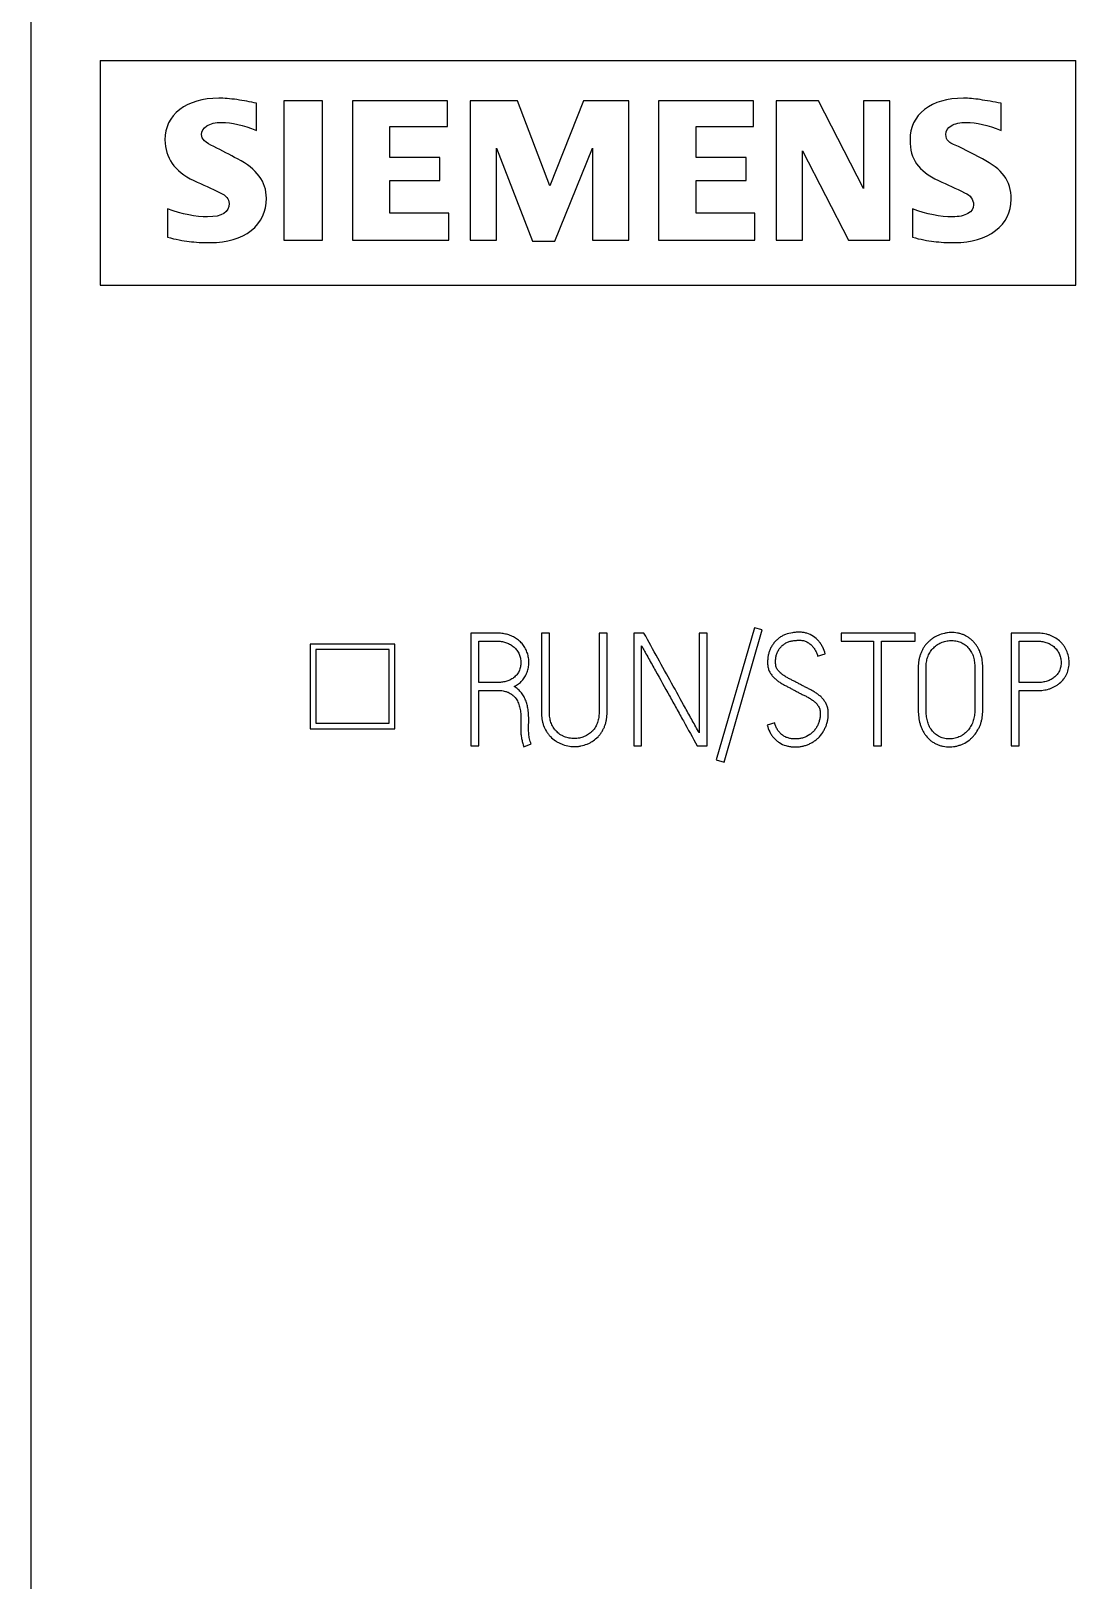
# Model space of a CAD drawing. Extents: x 0 to 420, y 0 to 297.
# Drawn here: x 91.15 to 109.68, y 183.65 to 211.12 of the extents above; entities that cross this region are included whole.
import ezdxf

# ---------------------------------------------------------------- set-up
doc = ezdxf.new("R2010")
doc.units = 0
doc.header["$LTSCALE"] = 23.1
doc.layers.add('10000_FRONT', color=7, linetype='CONTINUOUS')
doc.layers.add('10500_FRONT_LABELING', color=7, linetype='CONTINUOUS')

msp = doc.modelspace()

# ---------------------------------------------------------------- linework, layer by layer
at = {"layer": '10000_FRONT', "color": 7, "linetype": 'CONTINUOUS'}
for p, q in [((91.15, 235.74), (91.15, 145.74)), ((92.376, 210.595), (92.376, 206.61)), ((92.376, 210.595), (109.676, 210.595)), ((109.676, 206.61), (109.676, 210.595)), ((92.376, 206.61), (109.676, 206.61)), ((96.1, 200.248), (96.1, 198.747)), ((97.6, 200.248), (96.1, 200.248)), ((97.6, 198.747), (97.6, 200.248)), ((96.2, 200.148), (96.2, 198.847)), ((97.5, 200.148), (96.2, 200.148)), ((97.5, 198.847), (97.5, 200.148)), ((96.2, 198.847), (97.5, 198.847)), ((96.1, 198.747), (97.6, 198.747))]:
    msp.add_line(p, q, dxfattribs=at)
at = {"layer": '10500_FRONT_LABELING', "color": 7, "linetype": 'CONTINUOUS'}
for p, q in [((95.147, 209.354), (95.147, 209.834)), ((95.632, 209.879), (95.632, 207.41)), ((96.32, 209.879), (95.632, 209.879)), ((96.32, 207.41), (96.32, 209.879)), ((96.852, 209.879), (96.852, 207.41)), ((98.535, 209.879), (96.852, 209.879)), ((98.535, 209.422), (98.535, 209.879)), ((98.936, 209.879), (98.936, 207.41)), ((99.775, 209.879), (98.936, 209.879)), ((100.348, 208.368), (99.775, 209.879)), ((100.948, 209.879), (100.348, 208.368)), ((101.746, 209.879), (100.948, 209.879)), ((101.746, 207.41), (101.746, 209.879)), ((102.277, 209.879), (102.277, 207.41)), ((103.961, 209.879), (102.277, 209.879)), ((103.961, 209.422), (103.961, 209.879)), ((104.362, 209.879), (104.362, 207.41)), ((105.112, 209.879), (104.362, 209.879)), ((105.91, 208.323), (105.112, 209.879)), ((105.91, 209.879), (105.91, 208.323)), ((106.374, 209.879), (105.91, 209.879)), ((106.374, 207.41), (106.374, 209.879)), ((108.349, 209.354), (108.349, 209.834)), ((97.514, 208.875), (97.514, 209.422)), ((97.514, 209.422), (98.535, 209.422)), ((102.944, 208.875), (102.944, 209.422)), ((102.944, 209.422), (103.961, 209.422)), ((99.4, 207.41), (99.4, 209.039)), ((99.4, 209.039), (100.042, 207.387)), ((100.437, 207.387), (101.104, 209.039)), ((101.104, 209.039), (101.104, 207.41)), ((104.826, 207.41), (104.826, 208.994)), ((104.826, 208.994), (105.644, 207.41)), ((108.016, 208.847), (107.593, 209.067)), ((98.399, 208.875), (97.514, 208.875)), ((98.399, 208.464), (98.399, 208.875)), ((103.831, 208.875), (102.944, 208.875)), ((103.831, 208.464), (103.831, 208.875)), ((97.514, 207.889), (97.514, 208.464)), ((97.514, 208.464), (98.399, 208.464)), ((102.944, 207.889), (102.944, 208.464)), ((102.944, 208.464), (103.831, 208.464)), ((93.573, 207.962), (93.573, 207.46)), ((106.775, 207.962), (106.775, 207.46)), ((98.556, 207.889), (97.514, 207.889)), ((98.556, 207.41), (98.556, 207.889)), ((103.982, 207.889), (102.944, 207.889)), ((103.982, 207.41), (103.982, 207.889)), ((95.632, 207.41), (96.32, 207.41)), ((96.852, 207.41), (98.556, 207.41)), ((98.936, 207.41), (99.4, 207.41)), ((100.042, 207.387), (100.437, 207.387)), ((101.104, 207.41), (101.746, 207.41)), ((102.277, 207.41), (103.982, 207.41)), ((104.362, 207.41), (104.826, 207.41)), ((105.644, 207.41), (106.374, 207.41)), ((103.974, 200.537), (103.3, 198.194)), ((103.436, 198.155), (104.11, 200.499)), ((104.11, 200.499), (103.974, 200.537)), ((98.95, 200.44), (98.95, 198.44)), ((99.411, 200.44), (98.95, 200.44)), ((99.092, 199.567), (99.092, 200.299)), ((99.092, 200.299), (99.411, 200.299)), ((100.2, 200.443), (100.2, 199.034)), ((100.342, 200.443), (100.2, 200.443)), ((100.342, 199.034), (100.342, 200.443)), ((101.221, 200.443), (101.221, 199.034)), ((101.363, 200.443), (101.221, 200.443)), ((101.363, 199.034), (101.363, 200.443)), ((101.837, 200.44), (101.837, 198.44)), ((102.017, 200.44), (101.837, 200.44)), ((101.976, 198.44), (101.976, 200.216)), ((102.997, 200.44), (102.997, 198.671)), ((103.138, 200.44), (102.997, 200.44)), ((103.138, 198.44), (103.138, 200.44)), ((105.515, 200.438), (105.515, 200.296)), ((106.822, 200.438), (105.515, 200.438)), ((105.515, 200.296), (106.087, 200.296)), ((106.087, 200.296), (106.087, 198.44)), ((106.228, 198.44), (106.228, 200.296)), ((106.228, 200.296), (106.822, 200.296)), ((106.822, 200.296), (106.822, 200.438)), ((108.528, 200.44), (108.528, 198.44)), ((108.989, 200.44), (108.528, 200.44)), ((108.67, 199.564), (108.67, 200.299)), ((108.67, 200.299), (108.989, 200.299)), ((105.096, 200.035), (105.232, 200.074)), ((106.88, 199.836), (106.88, 199.073)), ((107.019, 199.073), (107.019, 199.836)), ((107.882, 199.836), (107.882, 199.073)), ((108.023, 199.073), (108.023, 199.836)), ((99.433, 199.567), (99.092, 199.567)), ((99.092, 198.44), (99.092, 199.425)), ((99.092, 199.425), (99.428, 199.425)), ((108.989, 199.564), (108.67, 199.564)), ((108.67, 198.44), (108.67, 199.422)), ((108.67, 199.422), (108.989, 199.422)), ((99.835, 198.926), (99.835, 198.751)), ((99.974, 198.843), (99.974, 198.898)), ((104.336, 198.848), (104.2, 198.809)), ((99.835, 198.751), (99.833, 198.726)), ((98.95, 198.44), (99.092, 198.44)), ((99.888, 198.427), (100.018, 198.476)), ((101.837, 198.44), (101.976, 198.44)), ((102.963, 198.44), (103.138, 198.44)), ((106.087, 198.44), (106.228, 198.44)), ((108.528, 198.44), (108.67, 198.44)), ((103.3, 198.194), (103.436, 198.155))]:
    msp.add_line(p, q, dxfattribs=at)
for points, knots in [([(94.801, 209.899), (94.681, 209.916), (94.574, 209.924), (94.192, 209.924), (93.961, 209.857), (93.613, 209.586), (93.526, 209.407), (93.526, 209.028), (93.569, 208.889), (93.735, 208.648), (93.864, 208.547), (94.037, 208.464)], [0, 0, 0, 0, 0.087042, 0.087042, 0.353828, 0.353828, 0.619885, 0.619885, 0.809501, 0.809501, 1, 1, 1, 1]), ([(107.979, 209.899), (107.871, 209.916), (107.773, 209.924), (107.393, 209.924), (107.164, 209.858), (106.819, 209.591), (106.734, 209.411), (106.734, 209.013), (106.772, 208.871), (106.929, 208.649), (107.058, 208.551), (107.239, 208.464)], [0, 0, 0, 0, 0.081455, 0.081455, 0.340194, 0.340194, 0.600254, 0.600254, 0.8003, 0.8003, 1, 1, 1, 1]), ([(94.391, 209.067), (94.246, 209.131), (94.173, 209.203), (94.173, 209.341), (94.205, 209.392), (94.333, 209.475), (94.42, 209.496), (94.707, 209.496), (94.914, 209.449), (95.147, 209.354)], [0, 0, 0, 0, 0.261575, 0.261575, 0.462575, 0.462575, 0.663575, 0.663575, 1, 1, 1, 1]), ([(107.414, 209.16), (107.384, 209.188), (107.37, 209.229), (107.37, 209.345), (107.402, 209.397), (107.53, 209.476), (107.618, 209.496), (107.91, 209.496), (108.116, 209.449), (108.349, 209.354)], [0, 0, 0, 0, 0.182565, 0.182565, 0.408598, 0.408598, 0.634631, 0.634631, 1, 1, 1, 1]), ([(93.573, 207.46), (93.716, 207.422), (93.842, 207.397), (94.065, 207.371), (94.19, 207.364), (94.631, 207.364), (94.872, 207.435), (95.234, 207.721), (95.324, 207.913), (95.324, 208.443), (95.153, 208.671), (94.673, 208.921), (94.532, 208.994), (94.391, 209.067)], [0, 0, 0, 0, 0.100187, 0.100187, 0.199698, 0.199698, 0.416215, 0.416215, 0.632733, 0.632733, 0.892257, 0.892257, 1, 1, 1, 1]), ([(106.775, 207.46), (106.918, 207.422), (107.045, 207.397), (107.267, 207.371), (107.39, 207.364), (107.825, 207.364), (108.066, 207.436), (108.435, 207.721), (108.526, 207.905), (108.526, 208.297), (108.485, 208.435), (108.318, 208.661), (108.19, 208.761), (108.016, 208.847)], [0, 0, 0, 0, 0.10411, 0.10411, 0.207517, 0.207517, 0.43653, 0.43653, 0.666137, 0.666137, 0.833734, 0.833734, 1, 1, 1, 1]), ([(94.037, 208.464), (94.193, 208.393), (94.35, 208.322), (94.61, 208.201), (94.662, 208.137), (94.662, 207.9), (94.536, 207.821), (94.07, 207.821), (93.834, 207.868), (93.573, 207.962)], [0, 0, 0, 0, 0.242389, 0.242389, 0.405121, 0.405121, 0.728891, 0.728891, 1, 1, 1, 1]), ([(107.239, 208.464), (107.394, 208.393), (107.548, 208.321), (107.807, 208.201), (107.859, 208.129), (107.859, 207.971), (107.826, 207.919), (107.694, 207.841), (107.602, 207.821), (107.272, 207.821), (107.036, 207.868), (106.775, 207.962)], [0, 0, 0, 0, 0.287648, 0.287648, 0.482601, 0.482601, 0.61717, 0.61717, 0.753642, 0.753642, 1, 1, 1, 1]), ([(99.719, 199.494), (99.745, 199.508), (99.769, 199.523), (99.804, 199.549), (99.815, 199.558), (99.836, 199.577), (99.847, 199.588), (99.876, 199.62), (99.893, 199.643), (99.915, 199.68), (99.921, 199.693), (99.934, 199.719), (99.939, 199.733), (99.955, 199.773), (99.962, 199.801), (99.971, 199.843), (99.973, 199.858), (99.976, 199.887), (99.977, 199.901), (99.977, 199.944), (99.975, 199.973), (99.968, 200.015), (99.966, 200.03), (99.959, 200.058), (99.955, 200.072), (99.941, 200.113), (99.93, 200.139), (99.91, 200.177), (99.902, 200.19), (99.887, 200.214), (99.878, 200.226), (99.852, 200.26), (99.832, 200.281), (99.8, 200.31), (99.789, 200.319), (99.766, 200.337), (99.754, 200.345), (99.717, 200.368), (99.691, 200.381), (99.652, 200.398), (99.638, 200.403), (99.61, 200.413), (99.569, 200.425), (99.526, 200.432), (99.469, 200.439), (99.44, 200.44), (99.411, 200.44)], [0, 0, 0, 0, 0.0625, 0.0625, 0.09375, 0.09375, 0.125, 0.125, 0.1875, 0.1875, 0.21875, 0.21875, 0.25, 0.25, 0.3125, 0.3125, 0.34375, 0.34375, 0.375, 0.375, 0.4375, 0.4375, 0.46875, 0.46875, 0.5, 0.5, 0.5625, 0.5625, 0.59375, 0.59375, 0.625, 0.625, 0.6875, 0.6875, 0.71875, 0.71875, 0.75, 0.75, 0.8125, 0.8125, 0.84375, 0.84375, 0.875, 0.9375, 0.9375, 1, 1, 1, 1]), ([(99.411, 200.299), (99.437, 200.299), (99.462, 200.297), (99.513, 200.291), (99.538, 200.285), (99.588, 200.269), (99.612, 200.259), (99.657, 200.235), (99.678, 200.222), (99.709, 200.198), (99.719, 200.189), (99.737, 200.171), (99.755, 200.152), (99.77, 200.132), (99.784, 200.11), (99.791, 200.099), (99.808, 200.064), (99.817, 200.04), (99.826, 200.002), (99.829, 199.989), (99.833, 199.964), (99.834, 199.951), (99.835, 199.926), (99.835, 199.913), (99.834, 199.887), (99.832, 199.874), (99.826, 199.836), (99.819, 199.811), (99.805, 199.775), (99.8, 199.763), (99.788, 199.74), (99.781, 199.729), (99.758, 199.698), (99.741, 199.679), (99.702, 199.645), (99.68, 199.631), (99.646, 199.612), (99.634, 199.606), (99.611, 199.596), (99.598, 199.592), (99.562, 199.58), (99.536, 199.575), (99.485, 199.568), (99.459, 199.567), (99.433, 199.567)], [0, 0, 0, 0, 0.0625, 0.0625, 0.125, 0.125, 0.1875, 0.1875, 0.25, 0.25, 0.28125, 0.28125, 0.3125, 0.34375, 0.34375, 0.375, 0.375, 0.4375, 0.4375, 0.46875, 0.46875, 0.5, 0.5, 0.53125, 0.53125, 0.5625, 0.5625, 0.625, 0.625, 0.65625, 0.65625, 0.6875, 0.6875, 0.75, 0.75, 0.8125, 0.8125, 0.84375, 0.84375, 0.875, 0.875, 0.9375, 0.9375, 1, 1, 1, 1]), ([(101.976, 200.216), (101.985, 200.197), (101.995, 200.178), (102.016, 200.141), (102.026, 200.123), (102.057, 200.067), (102.078, 200.03), (102.14, 199.92), (102.181, 199.846), (102.305, 199.624), (102.386, 199.476), (102.49, 199.291), (102.511, 199.254), (102.552, 199.18), (102.572, 199.143), (102.634, 199.032), (102.675, 198.958), (102.799, 198.736), (102.881, 198.588), (102.963, 198.44)], [0, 0, 0, 0, 0.03125, 0.03125, 0.0625, 0.0625, 0.125, 0.125, 0.25, 0.25, 0.5, 0.5, 0.5625, 0.5625, 0.625, 0.625, 0.75, 0.75, 1, 1, 1, 1]), ([(102.997, 198.671), (102.977, 198.708), (102.956, 198.745), (102.915, 198.818), (102.895, 198.855), (102.833, 198.966), (102.792, 199.039), (102.669, 199.26), (102.588, 199.408), (102.424, 199.702), (102.343, 199.85), (102.18, 200.145), (102.099, 200.293), (102.017, 200.44)], [0, 0, 0, 0, 0.0625, 0.0625, 0.125, 0.125, 0.25, 0.25, 0.5, 0.5, 0.75, 0.75, 1, 1, 1, 1]), ([(104.2, 198.809), (104.213, 198.768), (104.228, 198.728), (104.257, 198.671), (104.268, 198.652), (104.286, 198.625), (104.292, 198.616), (104.305, 198.599), (104.312, 198.591), (104.333, 198.567), (104.348, 198.552), (104.373, 198.531), (104.381, 198.524), (104.399, 198.511), (104.408, 198.505), (104.453, 198.476), (104.492, 198.458), (104.544, 198.443), (104.555, 198.44), (104.576, 198.436), (104.586, 198.434), (104.618, 198.428), (104.64, 198.426), (104.682, 198.424), (104.704, 198.423), (104.736, 198.425), (104.747, 198.425), (104.768, 198.427), (104.779, 198.428), (104.811, 198.433), (104.832, 198.437), (104.873, 198.447), (104.894, 198.454), (104.924, 198.466), (104.934, 198.47), (104.953, 198.479), (104.963, 198.484), (104.992, 198.499), (105.01, 198.51), (105.046, 198.533), (105.063, 198.546), (105.088, 198.567), (105.096, 198.574), (105.112, 198.589), (105.119, 198.597), (105.156, 198.636), (105.181, 198.67), (105.208, 198.717), (105.214, 198.727), (105.223, 198.746), (105.228, 198.756), (105.241, 198.785), (105.249, 198.805), (105.262, 198.846), (105.268, 198.867), (105.274, 198.898), (105.276, 198.909), (105.28, 198.93), (105.281, 198.941), (105.284, 198.973), (105.285, 198.995), (105.285, 199.037), (105.283, 199.059), (105.277, 199.102), (105.272, 199.123), (105.262, 199.154), (105.259, 199.164), (105.25, 199.183), (105.245, 199.193), (105.229, 199.222), (105.217, 199.239), (105.191, 199.273), (105.177, 199.29), (105.154, 199.312), (105.146, 199.32), (105.129, 199.334), (105.104, 199.354), (105.078, 199.373), (105.043, 199.396), (105.024, 199.407), (104.987, 199.428), (104.969, 199.438), (104.931, 199.458), (104.912, 199.467), (104.873, 199.486), (104.855, 199.496), (104.817, 199.516), (104.798, 199.526), (104.761, 199.546), (104.742, 199.556), (104.704, 199.576), (104.685, 199.586), (104.648, 199.605), (104.629, 199.614), (104.591, 199.634), (104.572, 199.644), (104.535, 199.664), (104.516, 199.675), (104.481, 199.699), (104.463, 199.711), (104.43, 199.738), (104.415, 199.754), (104.395, 199.778), (104.389, 199.787), (104.377, 199.805), (104.372, 199.815), (104.364, 199.834), (104.36, 199.844), (104.355, 199.865), (104.353, 199.876), (104.351, 199.897), (104.35, 199.908), (104.35, 199.929), (104.35, 199.94), (104.352, 199.972), (104.354, 199.993), (104.361, 200.035), (104.365, 200.056), (104.376, 200.086), (104.38, 200.096), (104.389, 200.116), (104.394, 200.125), (104.41, 200.153), (104.422, 200.17), (104.443, 200.194), (104.45, 200.202), (104.466, 200.217), (104.474, 200.224), (104.498, 200.244), (104.516, 200.256), (104.544, 200.271), (104.554, 200.275), (104.574, 200.284), (104.584, 200.288), (104.614, 200.298), (104.635, 200.302), (104.666, 200.307), (104.677, 200.309), (104.698, 200.311), (104.709, 200.312), (104.741, 200.315), (104.762, 200.316), (104.794, 200.315), (104.805, 200.314), (104.826, 200.311), (104.837, 200.31), (104.868, 200.302), (104.888, 200.295), (104.916, 200.28), (104.926, 200.274), (104.944, 200.263), (104.952, 200.257), (104.969, 200.243), (104.977, 200.236), (104.993, 200.221), (105, 200.214), (105.014, 200.197), (105.021, 200.189), (105.033, 200.172), (105.039, 200.163), (105.05, 200.144), (105.056, 200.135), (105.065, 200.116), (105.07, 200.106), (105.083, 200.076), (105.09, 200.056), (105.096, 200.035)], [0, 0, 0, 0, 0.03125, 0.03125, 0.046875, 0.046875, 0.054688, 0.054688, 0.0625, 0.0625, 0.078125, 0.078125, 0.085938, 0.085938, 0.09375, 0.09375, 0.125, 0.125, 0.132812, 0.132812, 0.140625, 0.140625, 0.15625, 0.15625, 0.171875, 0.171875, 0.179688, 0.179688, 0.1875, 0.1875, 0.203125, 0.203125, 0.21875, 0.21875, 0.226562, 0.226562, 0.234375, 0.234375, 0.25, 0.25, 0.265625, 0.265625, 0.273438, 0.273438, 0.28125, 0.28125, 0.3125, 0.3125, 0.320312, 0.320312, 0.328125, 0.328125, 0.34375, 0.34375, 0.359375, 0.359375, 0.367188, 0.367188, 0.375, 0.375, 0.390625, 0.390625, 0.40625, 0.40625, 0.421875, 0.421875, 0.429688, 0.429688, 0.4375, 0.4375, 0.453125, 0.453125, 0.46875, 0.46875, 0.476562, 0.476562, 0.484375, 0.5, 0.5, 0.515625, 0.515625, 0.53125, 0.53125, 0.546875, 0.546875, 0.5625, 0.5625, 0.578125, 0.578125, 0.59375, 0.59375, 0.609375, 0.609375, 0.625, 0.625, 0.640625, 0.640625, 0.65625, 0.65625, 0.671875, 0.671875, 0.6875, 0.6875, 0.695312, 0.695312, 0.703125, 0.703125, 0.710938, 0.710938, 0.71875, 0.71875, 0.726562, 0.726562, 0.734375, 0.734375, 0.75, 0.75, 0.765625, 0.765625, 0.773438, 0.773438, 0.78125, 0.78125, 0.796875, 0.796875, 0.804688, 0.804688, 0.8125, 0.8125, 0.828125, 0.828125, 0.835938, 0.835938, 0.84375, 0.84375, 0.859375, 0.859375, 0.867188, 0.867188, 0.875, 0.875, 0.890625, 0.890625, 0.898438, 0.898438, 0.90625, 0.90625, 0.921875, 0.921875, 0.929688, 0.929688, 0.9375, 0.9375, 0.945312, 0.945312, 0.953125, 0.953125, 0.960938, 0.960938, 0.96875, 0.96875, 0.976562, 0.976562, 0.984375, 0.984375, 1, 1, 1, 1]), ([(105.232, 200.074), (105.22, 200.115), (105.205, 200.155), (105.176, 200.211), (105.165, 200.23), (105.148, 200.257), (105.141, 200.265), (105.129, 200.283), (105.122, 200.291), (105.087, 200.332), (105.056, 200.36), (104.984, 200.408), (104.945, 200.426), (104.894, 200.442), (104.883, 200.444), (104.862, 200.449), (104.852, 200.45), (104.82, 200.455), (104.799, 200.456), (104.756, 200.457), (104.735, 200.457), (104.692, 200.454), (104.671, 200.451), (104.607, 200.441), (104.566, 200.431), (104.516, 200.412), (104.506, 200.407), (104.486, 200.398), (104.477, 200.394), (104.449, 200.379), (104.431, 200.368), (104.405, 200.349), (104.396, 200.342), (104.38, 200.329), (104.372, 200.321), (104.348, 200.299), (104.334, 200.283), (104.308, 200.25), (104.296, 200.232), (104.279, 200.204), (104.274, 200.195), (104.264, 200.176), (104.26, 200.166), (104.247, 200.137), (104.24, 200.117), (104.23, 200.086), (104.228, 200.076), (104.223, 200.055), (104.22, 200.044), (104.215, 200.013), (104.212, 199.992), (104.209, 199.949), (104.208, 199.928), (104.209, 199.896), (104.21, 199.885), (104.212, 199.863), (104.213, 199.853), (104.219, 199.821), (104.225, 199.801), (104.236, 199.771), (104.241, 199.761), (104.251, 199.742), (104.257, 199.733), (104.269, 199.715), (104.275, 199.706), (104.288, 199.689), (104.295, 199.681), (104.309, 199.665), (104.316, 199.657), (104.332, 199.642), (104.34, 199.635), (104.364, 199.614), (104.38, 199.601), (104.415, 199.576), (104.433, 199.564), (104.469, 199.542), (104.488, 199.531), (104.526, 199.511), (104.545, 199.501), (104.583, 199.482), (104.602, 199.472), (104.64, 199.451), (104.659, 199.441), (104.696, 199.42), (104.715, 199.41), (104.753, 199.389), (104.772, 199.38), (104.81, 199.36), (104.83, 199.351), (104.869, 199.333), (104.888, 199.323), (104.926, 199.304), (104.945, 199.293), (104.972, 199.276), (104.981, 199.27), (104.999, 199.258), (105.008, 199.252), (105.025, 199.239), (105.034, 199.232), (105.05, 199.218), (105.058, 199.211), (105.072, 199.195), (105.08, 199.187), (105.093, 199.17), (105.1, 199.162), (105.111, 199.144), (105.117, 199.134), (105.126, 199.115), (105.129, 199.105), (105.135, 199.084), (105.138, 199.073), (105.141, 199.052), (105.142, 199.041), (105.144, 199.009), (105.143, 198.988), (105.139, 198.945), (105.135, 198.924), (105.127, 198.893), (105.124, 198.882), (105.118, 198.862), (105.115, 198.852), (105.104, 198.822), (105.095, 198.802), (105.074, 198.765), (105.062, 198.747), (105.036, 198.713), (105.021, 198.697), (104.998, 198.675), (104.99, 198.668), (104.974, 198.654), (104.965, 198.648), (104.921, 198.617), (104.883, 198.597), (104.831, 198.581), (104.821, 198.578), (104.8, 198.574), (104.768, 198.568), (104.736, 198.566), (104.704, 198.565), (104.693, 198.565), (104.671, 198.566), (104.66, 198.567), (104.628, 198.57), (104.607, 198.573), (104.576, 198.581), (104.566, 198.584), (104.545, 198.591), (104.535, 198.595), (104.506, 198.609), (104.488, 198.62), (104.462, 198.64), (104.454, 198.647), (104.438, 198.662), (104.423, 198.677), (104.409, 198.694), (104.396, 198.711), (104.39, 198.72), (104.373, 198.747), (104.363, 198.766), (104.351, 198.796), (104.347, 198.806), (104.341, 198.827), (104.338, 198.838), (104.336, 198.848)], [0, 0, 0, 0, 0.03125, 0.03125, 0.046875, 0.046875, 0.054688, 0.054688, 0.0625, 0.0625, 0.09375, 0.09375, 0.125, 0.125, 0.132812, 0.132812, 0.140625, 0.140625, 0.15625, 0.15625, 0.171875, 0.171875, 0.1875, 0.1875, 0.21875, 0.21875, 0.226562, 0.226562, 0.234375, 0.234375, 0.25, 0.25, 0.257812, 0.257812, 0.265625, 0.265625, 0.28125, 0.28125, 0.296875, 0.296875, 0.304688, 0.304688, 0.3125, 0.3125, 0.328125, 0.328125, 0.335938, 0.335938, 0.34375, 0.34375, 0.359375, 0.359375, 0.375, 0.375, 0.382812, 0.382812, 0.390625, 0.390625, 0.40625, 0.40625, 0.414062, 0.414062, 0.421875, 0.421875, 0.429688, 0.429688, 0.4375, 0.4375, 0.445312, 0.445312, 0.453125, 0.453125, 0.46875, 0.46875, 0.484375, 0.484375, 0.5, 0.5, 0.515625, 0.515625, 0.53125, 0.53125, 0.546875, 0.546875, 0.5625, 0.5625, 0.578125, 0.578125, 0.59375, 0.59375, 0.609375, 0.609375, 0.625, 0.625, 0.632812, 0.632812, 0.640625, 0.640625, 0.648438, 0.648438, 0.65625, 0.65625, 0.664062, 0.664062, 0.671875, 0.671875, 0.679688, 0.679688, 0.6875, 0.6875, 0.695312, 0.695312, 0.703125, 0.703125, 0.71875, 0.71875, 0.734375, 0.734375, 0.742188, 0.742188, 0.75, 0.75, 0.765625, 0.765625, 0.78125, 0.78125, 0.796875, 0.796875, 0.804688, 0.804688, 0.8125, 0.8125, 0.84375, 0.84375, 0.851562, 0.851562, 0.859375, 0.875, 0.875, 0.882812, 0.882812, 0.890625, 0.890625, 0.90625, 0.90625, 0.914062, 0.914062, 0.921875, 0.921875, 0.9375, 0.9375, 0.945312, 0.945312, 0.953125, 0.960938, 0.960938, 0.96875, 0.96875, 0.984375, 0.984375, 0.992188, 0.992188, 1, 1, 1, 1]), ([(108.023, 199.836), (108.023, 199.875), (108.021, 199.914), (108.01, 199.991), (108.001, 200.029), (107.983, 200.085), (107.976, 200.103), (107.961, 200.139), (107.944, 200.174), (107.923, 200.207), (107.901, 200.239), (107.889, 200.255), (107.863, 200.284), (107.849, 200.298), (107.821, 200.325), (107.806, 200.338), (107.783, 200.355), (107.775, 200.361), (107.758, 200.372), (107.75, 200.377), (107.724, 200.392), (107.707, 200.4), (107.671, 200.416), (107.652, 200.422), (107.624, 200.431), (107.615, 200.433), (107.596, 200.438), (107.586, 200.44), (107.537, 200.449), (107.498, 200.452), (107.439, 200.451), (107.42, 200.45), (107.381, 200.445), (107.361, 200.441), (107.304, 200.428), (107.267, 200.416), (107.222, 200.396), (107.213, 200.392), (107.195, 200.383), (107.186, 200.379), (107.161, 200.364), (107.144, 200.354), (107.113, 200.331), (107.097, 200.319), (107.075, 200.3), (107.068, 200.293), (107.053, 200.28), (107.046, 200.273), (107.026, 200.251), (107.014, 200.236), (106.99, 200.205), (106.979, 200.189), (106.959, 200.156), (106.95, 200.139), (106.932, 200.103), (106.925, 200.085), (106.911, 200.048), (106.906, 200.03), (106.896, 199.992), (106.892, 199.973), (106.886, 199.934), (106.884, 199.914), (106.881, 199.875), (106.88, 199.855), (106.88, 199.836)], [0, 0, 0, 0, 0.0625, 0.0625, 0.125, 0.125, 0.15625, 0.15625, 0.1875, 0.21875, 0.21875, 0.25, 0.25, 0.28125, 0.28125, 0.3125, 0.3125, 0.328125, 0.328125, 0.34375, 0.34375, 0.375, 0.375, 0.40625, 0.40625, 0.421875, 0.421875, 0.4375, 0.4375, 0.5, 0.5, 0.53125, 0.53125, 0.5625, 0.5625, 0.625, 0.625, 0.640625, 0.640625, 0.65625, 0.65625, 0.6875, 0.6875, 0.71875, 0.71875, 0.734375, 0.734375, 0.75, 0.75, 0.78125, 0.78125, 0.8125, 0.8125, 0.84375, 0.84375, 0.875, 0.875, 0.90625, 0.90625, 0.9375, 0.9375, 0.96875, 0.96875, 1, 1, 1, 1]), ([(107.019, 199.836), (107.019, 199.866), (107.021, 199.896), (107.03, 199.954), (107.037, 199.983), (107.051, 200.026), (107.057, 200.04), (107.07, 200.067), (107.077, 200.08), (107.092, 200.106), (107.1, 200.119), (107.118, 200.143), (107.127, 200.155), (107.158, 200.188), (107.18, 200.208), (107.216, 200.234), (107.229, 200.242), (107.255, 200.257), (107.269, 200.264), (107.31, 200.282), (107.338, 200.291), (107.382, 200.301), (107.397, 200.304), (107.427, 200.308), (107.442, 200.309), (107.471, 200.31), (107.486, 200.31), (107.516, 200.308), (107.531, 200.306), (107.576, 200.299), (107.604, 200.29), (107.646, 200.272), (107.659, 200.266), (107.685, 200.25), (107.71, 200.234), (107.733, 200.214), (107.755, 200.193), (107.765, 200.182), (107.794, 200.148), (107.812, 200.124), (107.829, 200.091), (107.833, 200.084), (107.839, 200.07), (107.848, 200.05), (107.86, 200.014), (107.867, 199.985), (107.872, 199.955), (107.875, 199.941), (107.88, 199.896), (107.882, 199.866), (107.882, 199.836)], [0, 0, 0, 0, 0.0625, 0.0625, 0.125, 0.125, 0.15625, 0.15625, 0.1875, 0.1875, 0.21875, 0.21875, 0.25, 0.25, 0.3125, 0.3125, 0.34375, 0.34375, 0.375, 0.375, 0.4375, 0.4375, 0.46875, 0.46875, 0.5, 0.5, 0.53125, 0.53125, 0.5625, 0.5625, 0.625, 0.625, 0.65625, 0.65625, 0.6875, 0.71875, 0.71875, 0.75, 0.75, 0.8125, 0.8125, 0.828125, 0.828125, 0.84375, 0.875, 0.90625, 0.90625, 0.9375, 0.9375, 1, 1, 1, 1]), ([(108.989, 199.422), (109.024, 199.422), (109.06, 199.424), (109.13, 199.434), (109.164, 199.441), (109.207, 199.454), (109.215, 199.457), (109.232, 199.463), (109.257, 199.472), (109.281, 199.484), (109.312, 199.5), (109.327, 199.51), (109.357, 199.53), (109.371, 199.54), (109.412, 199.575), (109.436, 199.6), (109.469, 199.642), (109.479, 199.657), (109.497, 199.688), (109.506, 199.704), (109.527, 199.752), (109.538, 199.786), (109.552, 199.856), (109.555, 199.891), (109.554, 199.945), (109.553, 199.962), (109.549, 199.998), (109.546, 200.015), (109.534, 200.067), (109.523, 200.101), (109.504, 200.142), (109.501, 200.15), (109.492, 200.165), (109.488, 200.173), (109.475, 200.196), (109.465, 200.211), (109.444, 200.239), (109.433, 200.253), (109.409, 200.279), (109.396, 200.292), (109.356, 200.327), (109.326, 200.347), (109.28, 200.373), (109.264, 200.381), (109.232, 200.396), (109.215, 200.402), (109.182, 200.414), (109.165, 200.419), (109.13, 200.427), (109.113, 200.43), (109.06, 200.438), (109.024, 200.44), (108.989, 200.44)], [0, 0, 0, 0, 0.0625, 0.0625, 0.125, 0.125, 0.140625, 0.140625, 0.15625, 0.1875, 0.1875, 0.21875, 0.21875, 0.25, 0.25, 0.3125, 0.3125, 0.34375, 0.34375, 0.375, 0.375, 0.4375, 0.4375, 0.5, 0.5, 0.53125, 0.53125, 0.5625, 0.5625, 0.625, 0.625, 0.640625, 0.640625, 0.65625, 0.65625, 0.6875, 0.6875, 0.71875, 0.71875, 0.75, 0.75, 0.8125, 0.8125, 0.84375, 0.84375, 0.875, 0.875, 0.90625, 0.90625, 0.9375, 0.9375, 1, 1, 1, 1]), ([(108.989, 200.299), (109.015, 200.299), (109.041, 200.297), (109.093, 200.29), (109.118, 200.285), (109.169, 200.268), (109.193, 200.258), (109.227, 200.239), (109.238, 200.232), (109.26, 200.218), (109.271, 200.21), (109.301, 200.185), (109.319, 200.166), (109.343, 200.135), (109.351, 200.125), (109.365, 200.102), (109.371, 200.091), (109.388, 200.055), (109.397, 200.031), (109.406, 199.992), (109.408, 199.979), (109.412, 199.953), (109.413, 199.94), (109.413, 199.914), (109.413, 199.901), (109.411, 199.875), (109.409, 199.862), (109.401, 199.823), (109.393, 199.798), (109.377, 199.763), (109.37, 199.751), (109.357, 199.728), (109.349, 199.718), (109.333, 199.698), (109.324, 199.688), (109.305, 199.67), (109.295, 199.661), (109.264, 199.637), (109.242, 199.623), (109.206, 199.606), (109.194, 199.6), (109.17, 199.591), (109.157, 199.587), (109.132, 199.58), (109.119, 199.577), (109.094, 199.572), (109.08, 199.57), (109.041, 199.565), (109.015, 199.564), (108.989, 199.564)], [0, 0, 0, 0, 0.0625, 0.0625, 0.125, 0.125, 0.1875, 0.1875, 0.21875, 0.21875, 0.25, 0.25, 0.3125, 0.3125, 0.34375, 0.34375, 0.375, 0.375, 0.4375, 0.4375, 0.46875, 0.46875, 0.5, 0.5, 0.53125, 0.53125, 0.5625, 0.5625, 0.625, 0.625, 0.65625, 0.65625, 0.6875, 0.6875, 0.71875, 0.71875, 0.75, 0.75, 0.8125, 0.8125, 0.84375, 0.84375, 0.875, 0.875, 0.90625, 0.90625, 0.9375, 0.9375, 1, 1, 1, 1]), ([(99.428, 199.425), (99.458, 199.425), (99.489, 199.423), (99.534, 199.415), (99.549, 199.412), (99.571, 199.405), (99.578, 199.403), (99.593, 199.398), (99.6, 199.395), (99.635, 199.38), (99.662, 199.364), (99.692, 199.34), (99.698, 199.335), (99.709, 199.325), (99.715, 199.319), (99.731, 199.303), (99.74, 199.291), (99.758, 199.266), (99.766, 199.252), (99.781, 199.225), (99.787, 199.211), (99.798, 199.183), (99.803, 199.168), (99.812, 199.139), (99.815, 199.124), (99.825, 199.079), (99.829, 199.048), (99.834, 198.987), (99.835, 198.957), (99.835, 198.926)], [0, 0, 0, 0, 0.125, 0.125, 0.1875, 0.1875, 0.21875, 0.21875, 0.25, 0.25, 0.375, 0.375, 0.40625, 0.40625, 0.4375, 0.4375, 0.5, 0.5, 0.5625, 0.5625, 0.625, 0.625, 0.6875, 0.6875, 0.75, 0.75, 0.875, 0.875, 1, 1, 1, 1]), ([(99.974, 198.898), (99.974, 198.955), (99.971, 199.012), (99.961, 199.096), (99.956, 199.124), (99.944, 199.179), (99.936, 199.206), (99.921, 199.246), (99.916, 199.259), (99.904, 199.285), (99.898, 199.298), (99.877, 199.335), (99.861, 199.358), (99.836, 199.392), (99.826, 199.403), (99.807, 199.424), (99.797, 199.434), (99.766, 199.463), (99.744, 199.48), (99.719, 199.494)], [0, 0, 0, 0, 0.25, 0.25, 0.375, 0.375, 0.5, 0.5, 0.5625, 0.5625, 0.625, 0.625, 0.75, 0.75, 0.8125, 0.8125, 0.875, 0.875, 1, 1, 1, 1]), ([(100.018, 198.476), (100.007, 198.505), (99.997, 198.535), (99.986, 198.58), (99.983, 198.595), (99.979, 198.626), (99.977, 198.641), (99.974, 198.672), (99.973, 198.688), (99.972, 198.719), (99.971, 198.734), (99.971, 198.757), (99.971, 198.765), (99.971, 198.781), (99.971, 198.788), (99.971, 198.804), (99.971, 198.812), (99.972, 198.827), (99.973, 198.835), (99.974, 198.843)], [0, 0, 0, 0, 0.25, 0.25, 0.375, 0.375, 0.5, 0.5, 0.625, 0.625, 0.75, 0.75, 0.8125, 0.8125, 0.875, 0.875, 0.9375, 0.9375, 1, 1, 1, 1]), ([(100.2, 199.034), (100.2, 198.995), (100.203, 198.956), (100.212, 198.898), (100.215, 198.879), (100.223, 198.851), (100.225, 198.841), (100.231, 198.822), (100.234, 198.813), (100.251, 198.767), (100.268, 198.732), (100.299, 198.682), (100.31, 198.666), (100.334, 198.635), (100.346, 198.62), (100.387, 198.578), (100.417, 198.553), (100.458, 198.525), (100.466, 198.52), (100.483, 198.51), (100.491, 198.505), (100.517, 198.491), (100.535, 198.483), (100.589, 198.46), (100.626, 198.449), (100.704, 198.433), (100.743, 198.429), (100.801, 198.429), (100.821, 198.43), (100.86, 198.434), (100.879, 198.437), (100.937, 198.448), (100.974, 198.459), (101.019, 198.478), (101.028, 198.482), (101.046, 198.49), (101.055, 198.494), (101.081, 198.508), (101.098, 198.519), (101.146, 198.551), (101.176, 198.577), (101.21, 198.612), (101.216, 198.619), (101.229, 198.634), (101.235, 198.642), (101.253, 198.665), (101.264, 198.681), (101.284, 198.715), (101.294, 198.732), (101.311, 198.767), (101.319, 198.785), (101.332, 198.822), (101.338, 198.841), (101.347, 198.878), (101.351, 198.897), (101.357, 198.936), (101.359, 198.956), (101.362, 198.995), (101.363, 199.014), (101.363, 199.034)], [0, 0, 0, 0, 0.0625, 0.0625, 0.09375, 0.09375, 0.109375, 0.109375, 0.125, 0.125, 0.1875, 0.1875, 0.21875, 0.21875, 0.25, 0.25, 0.3125, 0.3125, 0.328125, 0.328125, 0.34375, 0.34375, 0.375, 0.375, 0.4375, 0.4375, 0.5, 0.5, 0.53125, 0.53125, 0.5625, 0.5625, 0.625, 0.625, 0.640625, 0.640625, 0.65625, 0.65625, 0.6875, 0.6875, 0.75, 0.75, 0.765625, 0.765625, 0.78125, 0.78125, 0.8125, 0.8125, 0.84375, 0.84375, 0.875, 0.875, 0.90625, 0.90625, 0.9375, 0.9375, 0.96875, 0.96875, 1, 1, 1, 1]), ([(101.221, 199.034), (101.221, 199.004), (101.219, 198.974), (101.211, 198.916), (101.205, 198.887), (101.19, 198.845), (101.184, 198.831), (101.172, 198.804), (101.165, 198.791), (101.149, 198.765), (101.141, 198.752), (101.128, 198.734), (101.123, 198.728), (101.114, 198.717), (101.109, 198.711), (101.083, 198.684), (101.061, 198.664), (101.024, 198.639), (101.011, 198.631), (100.984, 198.617), (100.971, 198.611), (100.929, 198.594), (100.901, 198.586), (100.842, 198.574), (100.812, 198.571), (100.767, 198.571), (100.752, 198.572), (100.723, 198.574), (100.708, 198.577), (100.664, 198.585), (100.635, 198.594), (100.6, 198.607), (100.593, 198.61), (100.58, 198.617), (100.573, 198.62), (100.553, 198.631), (100.54, 198.638), (100.504, 198.663), (100.481, 198.682), (100.455, 198.71), (100.45, 198.716), (100.441, 198.727), (100.436, 198.733), (100.423, 198.751), (100.415, 198.763), (100.399, 198.789), (100.392, 198.802), (100.38, 198.829), (100.374, 198.843), (100.359, 198.886), (100.352, 198.915), (100.346, 198.959), (100.344, 198.974), (100.342, 199.004), (100.342, 199.019), (100.342, 199.034)], [0, 0, 0, 0, 0.0625, 0.0625, 0.125, 0.125, 0.15625, 0.15625, 0.1875, 0.1875, 0.21875, 0.21875, 0.234375, 0.234375, 0.25, 0.25, 0.3125, 0.3125, 0.34375, 0.34375, 0.375, 0.375, 0.4375, 0.4375, 0.5, 0.5, 0.53125, 0.53125, 0.5625, 0.5625, 0.625, 0.625, 0.640625, 0.640625, 0.65625, 0.65625, 0.6875, 0.6875, 0.75, 0.75, 0.765625, 0.765625, 0.78125, 0.78125, 0.8125, 0.8125, 0.84375, 0.84375, 0.875, 0.875, 0.9375, 0.9375, 0.96875, 0.96875, 1, 1, 1, 1]), ([(106.88, 199.073), (106.88, 199.032), (106.883, 198.992), (106.892, 198.913), (106.9, 198.873), (106.917, 198.815), (106.923, 198.795), (106.937, 198.758), (106.945, 198.739), (106.963, 198.703), (106.973, 198.686), (106.995, 198.652), (107.007, 198.635), (107.045, 198.588), (107.073, 198.559), (107.112, 198.528), (107.12, 198.522), (107.137, 198.51), (107.145, 198.505), (107.171, 198.489), (107.207, 198.47), (107.244, 198.455), (107.273, 198.446), (107.282, 198.443), (107.302, 198.438), (107.312, 198.436), (107.362, 198.426), (107.402, 198.423), (107.463, 198.424), (107.483, 198.426), (107.523, 198.431), (107.543, 198.435), (107.582, 198.444), (107.602, 198.45), (107.63, 198.46), (107.64, 198.463), (107.659, 198.471), (107.668, 198.475), (107.714, 198.496), (107.748, 198.517), (107.796, 198.554), (107.811, 198.567), (107.84, 198.595), (107.854, 198.61), (107.893, 198.656), (107.916, 198.689), (107.946, 198.742), (107.955, 198.76), (107.972, 198.797), (107.98, 198.815), (107.993, 198.853), (107.999, 198.873), (108.008, 198.912), (108.012, 198.932), (108.021, 198.992), (108.023, 199.032), (108.023, 199.073)], [0, 0, 0, 0, 0.0625, 0.0625, 0.125, 0.125, 0.15625, 0.15625, 0.1875, 0.1875, 0.21875, 0.21875, 0.25, 0.25, 0.3125, 0.3125, 0.328125, 0.328125, 0.34375, 0.34375, 0.375, 0.40625, 0.40625, 0.421875, 0.421875, 0.4375, 0.4375, 0.5, 0.5, 0.53125, 0.53125, 0.5625, 0.5625, 0.59375, 0.59375, 0.609375, 0.609375, 0.625, 0.625, 0.6875, 0.6875, 0.71875, 0.71875, 0.75, 0.75, 0.8125, 0.8125, 0.84375, 0.84375, 0.875, 0.875, 0.90625, 0.90625, 0.9375, 0.9375, 1, 1, 1, 1]), ([(107.882, 199.073), (107.882, 199.042), (107.88, 199.011), (107.874, 198.964), (107.871, 198.949), (107.864, 198.919), (107.86, 198.904), (107.846, 198.859), (107.834, 198.83), (107.812, 198.789), (107.804, 198.776), (107.787, 198.75), (107.778, 198.737), (107.748, 198.701), (107.726, 198.679), (107.69, 198.65), (107.678, 198.641), (107.658, 198.628), (107.651, 198.624), (107.637, 198.617), (107.63, 198.613), (107.595, 198.596), (107.566, 198.586), (107.52, 198.575), (107.505, 198.572), (107.474, 198.567), (107.459, 198.566), (107.428, 198.565), (107.412, 198.565), (107.381, 198.567), (107.365, 198.569), (107.32, 198.578), (107.29, 198.588), (107.247, 198.608), (107.234, 198.616), (107.208, 198.633), (107.195, 198.642), (107.172, 198.662), (107.16, 198.673), (107.139, 198.696), (107.119, 198.719), (107.101, 198.745), (107.085, 198.772), (107.078, 198.786), (107.058, 198.828), (107.048, 198.857), (107.037, 198.903), (107.033, 198.918), (107.028, 198.949), (107.026, 198.964), (107.021, 199.011), (107.019, 199.042), (107.019, 199.073)], [0, 0, 0, 0, 0.0625, 0.0625, 0.09375, 0.09375, 0.125, 0.125, 0.1875, 0.1875, 0.21875, 0.21875, 0.25, 0.25, 0.3125, 0.3125, 0.34375, 0.34375, 0.359375, 0.359375, 0.375, 0.375, 0.4375, 0.4375, 0.46875, 0.46875, 0.5, 0.5, 0.53125, 0.53125, 0.5625, 0.5625, 0.625, 0.625, 0.65625, 0.65625, 0.6875, 0.6875, 0.71875, 0.71875, 0.75, 0.78125, 0.78125, 0.8125, 0.8125, 0.875, 0.875, 0.90625, 0.90625, 0.9375, 0.9375, 1, 1, 1, 1]), ([(99.833, 198.726), (99.833, 198.701), (99.834, 198.675), (99.839, 198.624), (99.843, 198.599), (99.852, 198.549), (99.858, 198.524), (99.872, 198.475), (99.879, 198.451), (99.888, 198.427)], [0, 0, 0, 0, 0.25, 0.25, 0.5, 0.5, 0.75, 0.75, 1, 1, 1, 1])]:
    msp.add_open_spline(points, degree=3, knots=knots, dxfattribs=at)
for points in [[(95.147, 209.834), (95.036, 209.86), (94.92, 209.882), (94.801, 209.899)], [(108.349, 209.834), (108.21, 209.86), (108.087, 209.882), (107.979, 209.899)], [(107.593, 209.067), (107.503, 209.101), (107.443, 209.131), (107.414, 209.16)]]:
    msp.add_open_spline(points, degree=3, dxfattribs=at)

doc.saveas('drawing.dxf')
